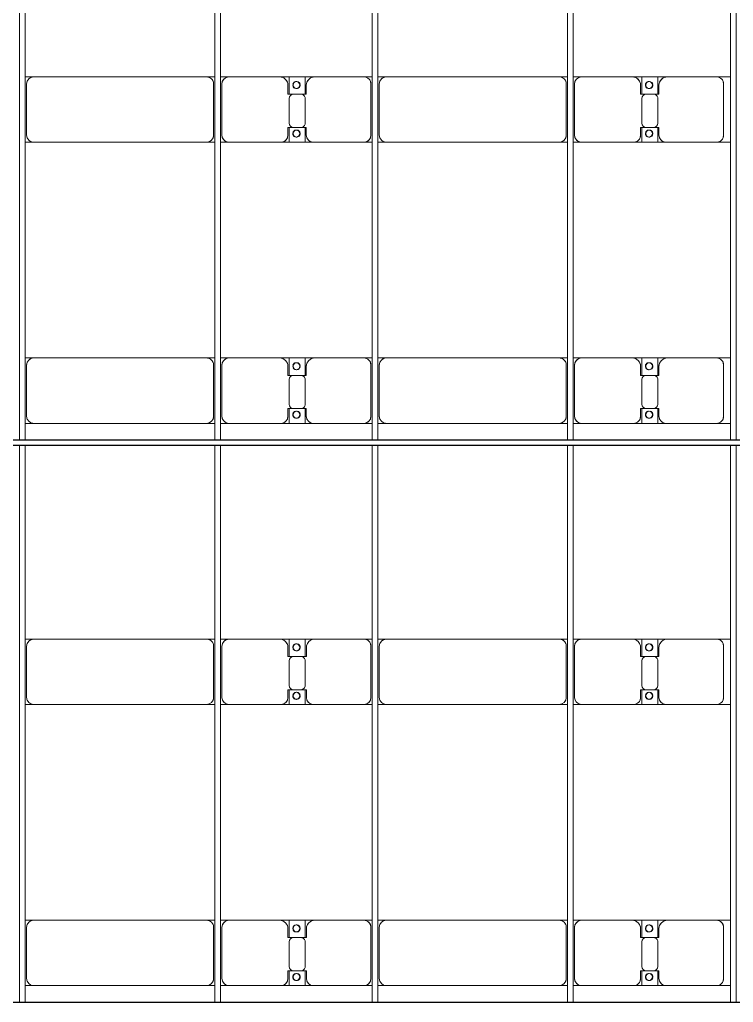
# Model space of a CAD drawing. Header units: millimetres. Extents: x -248177 to 167033, y 156986 to 268923.
# Drawn here: x -158822 to -153742, y 170400 to 177391 of the extents above; entities that cross this region are included whole.
import ezdxf

# ---------------------------------------------------------------- set-up
doc = ezdxf.new("R2010")
doc.units = ezdxf.units.MM
for name, color, linetype, lineweight in [('A-DETL-MBND', 5, 'Continuous', 9), ('A-GENM', 13, 'Continuous', 9), ('S-BEAM', 12, 'Continuous', 9)]:
    doc.layers.add(name, color=color, linetype=linetype, lineweight=lineweight)

# ---------------------------------------------------------------- blocks, each defined once
blk = doc.blocks.new('Dầm C52 - Dầm C52-24593-BỐ TRÍ KHUNG KẾT CẤU BÈ PIN 02')
at = {"layer": 'S-BEAM', "color": 1}
for p, q in [((-42198.2, 20), (-38238.2, 20)), ((-38198.2, 20), (-32238.2, 20)), ((-38238.2, -20), (-42198.2, -20)), ((-32238.2, -20), (-38198.2, -20))]:
    blk.add_line(p, q, dxfattribs=at)
blk = doc.blocks.new('Dai phao do pin - DẢI PHAO ĐỠ PIN-V139-BỐ TRÍ KHUNG KẾT CẤU BÈ PIN 02')
at = {"layer": 'A-DETL-MBND', "color": 8}
for p, q in [((6849.7, 241.6), (6909.7, 241.6)), ((6849.7, 241.6), (6909.7, 241.6)), ((8140.3, 241.6), (6909.7, 241.6)), ((8140.3, 241.6), (8199.7, 241.6)), ((8140.3, 241.6), (8199.7, 241.6)), ((8239.7, 241.6), (8299.7, 241.6)), ((8239.7, 241.6), (8299.7, 241.6)), ((8659.7, 241.6), (8299.7, 241.6)), ((8659.7, 241.6), (8842.2, 241.6)), ((8842.2, 241.6), (8659.7, 241.6)), ((8727.8, 241.6), (8910.3, 241.6)), ((8727.8, 116.2), (8727.8, 241.6)), ((8910.3, 241.6), (8727.8, 241.6)), ((8842.2, 241.6), (8842.2, 116.2)), ((9260.3, 241.6), (8910.3, 241.6)), ((9260.3, 241.6), (9319.7, 241.6)), ((9260.3, 241.6), (9319.7, 241.6)), ((9359.7, 241.6), (9419.7, 241.6)), ((9359.7, 241.6), (9419.7, 241.6)), ((10650.3, 241.6), (9419.7, 241.6)), ((10650.3, 241.6), (10709.7, 241.6)), ((10650.3, 241.6), (10709.7, 241.6)), ((10749.7, 241.6), (10809.7, 241.6)), ((10749.7, 241.6), (10809.7, 241.6)), ((11169.7, 241.6), (10809.7, 241.6)), ((11169.7, 241.6), (11352.2, 241.6)), ((11352.2, 241.6), (11169.7, 241.6)), ((11237.8, 241.6), (11420.3, 241.6)), ((11237.8, 116.2), (11237.8, 241.6)), ((11420.3, 241.6), (11237.8, 241.6)), ((11352.2, 241.6), (11352.2, 116.2)), ((11770.3, 241.6), (11420.3, 241.6)), ((11770.3, 241.6), (11869.7, 241.6)), ((11770.3, 241.6), (11869.7, 241.6)), ((6859.7, 191.6), (6859.7, -173.4)), ((8190.3, -173.4), (8190.3, 191.6)), ((8249.7, 191.6), (8249.7, -173.4)), ((8719.7, 118.2), (8719.7, 181.6)), ((8850.3, 181.6), (8850.3, 118.2)), ((9310.3, -173.4), (9310.3, 191.6)), ((9369.7, 191.6), (9369.7, -173.4)), ((10700.3, -173.4), (10700.3, 191.6)), ((10759.7, 191.6), (10759.7, -173.4)), ((11229.7, 118.2), (11229.7, 181.6)), ((11360.3, 181.6), (11360.3, 118.2)), ((11820.3, -173.4), (11820.3, 191.6)), ((8812.2, 118.2), (8719.7, 118.2)), ((8727.8, 88.2), (8727.8, -88.2)), ((8850.3, 118.2), (8757.8, 118.2)), ((8842.2, -88.2), (8842.2, 88.2)), ((11322.2, 118.2), (11229.7, 118.2)), ((11237.8, 88.2), (11237.8, -88.2)), ((11360.3, 118.2), (11267.8, 118.2)), ((11352.2, -88.2), (11352.2, 88.2)), ((8719.7, -173.4), (8719.7, -118.2)), ((8719.7, -118.2), (8812.2, -118.2)), ((8727.8, -223.4), (8727.8, -116.2)), ((8757.8, -118.2), (8850.3, -118.2)), ((8842.2, -116.2), (8842.2, -223.4)), ((8850.3, -118.2), (8850.3, -173.4)), ((11229.7, -173.4), (11229.7, -118.2)), ((11229.7, -118.2), (11322.2, -118.2)), ((11237.8, -223.4), (11237.8, -116.2)), ((11267.8, -118.2), (11360.3, -118.2)), ((11352.2, -116.2), (11352.2, -223.4)), ((11360.3, -118.2), (11360.3, -173.4)), ((6909.7, -223.4), (6849.7, -223.4)), ((6909.7, -223.4), (6849.7, -223.4)), ((6909.7, -223.4), (8140.3, -223.4)), ((8199.7, -223.4), (8140.3, -223.4)), ((8199.7, -223.4), (8140.3, -223.4)), ((8299.7, -223.4), (8239.7, -223.4)), ((8299.7, -223.4), (8239.7, -223.4)), ((8299.7, -223.4), (8669.7, -223.4)), ((8842.2, -223.4), (8669.7, -223.4)), ((8669.7, -223.4), (8842.2, -223.4)), ((8900.3, -223.4), (8727.8, -223.4)), ((8727.8, -223.4), (8900.3, -223.4)), ((8900.3, -223.4), (9260.3, -223.4)), ((9319.7, -223.4), (9260.3, -223.4)), ((9319.7, -223.4), (9260.3, -223.4)), ((9419.7, -223.4), (9359.7, -223.4)), ((9419.7, -223.4), (9359.7, -223.4)), ((9419.7, -223.4), (10650.3, -223.4)), ((10709.7, -223.4), (10650.3, -223.4)), ((10709.7, -223.4), (10650.3, -223.4)), ((10809.7, -223.4), (10749.7, -223.4)), ((10809.7, -223.4), (10749.7, -223.4)), ((10809.7, -223.4), (11179.7, -223.4)), ((11352.2, -223.4), (11179.7, -223.4)), ((11179.7, -223.4), (11352.2, -223.4)), ((11410.3, -223.4), (11237.8, -223.4)), ((11237.8, -223.4), (11410.3, -223.4)), ((11410.3, -223.4), (11770.3, -223.4)), ((11869.7, -223.4), (11770.3, -223.4)), ((11869.7, -223.4), (11770.3, -223.4))]:
    blk.add_line(p, q, dxfattribs=at)
for centre, radius, start, end in [((6909.7, 191.6), 50, 90, 180), ((6909.7, 191.6), 50, 150, 180), ((6909.7, 191.6), 50, 105, 135), ((8140.3, 191.6), 50, 360, 90), ((8140.3, 191.6), 50, 60, 90), ((8140.3, 191.6), 50, 15, 30), ((8299.7, 191.6), 50, 90, 180), ((8299.7, 191.6), 50, 105, 180), ((8659.7, 181.6), 60, 0, 90), ((8659.7, 181.6), 60, 0, 60), ((8910.3, 181.6), 60, 90, 180), ((8910.3, 181.6), 60, 120, 180), ((9260.3, 191.6), 50, 0, 90), ((9260.3, 191.6), 50, 0, 75), ((9419.7, 191.6), 50, 90, 180), ((9419.7, 191.6), 50, 150, 180), ((9419.7, 191.6), 50, 105, 135), ((10650.3, 191.6), 50, 360, 90), ((10650.3, 191.6), 50, 60, 90), ((10650.3, 191.6), 50, 15, 30), ((10809.7, 191.6), 50, 90, 180), ((10809.7, 191.6), 50, 105, 180), ((11169.7, 181.6), 60, 360, 90), ((11169.7, 181.6), 60, 360, 60), ((11420.3, 181.6), 60, 90, 180), ((11420.3, 181.6), 60, 120, 180), ((11770.3, 191.6), 50, 360, 90), ((11770.3, 191.6), 50, 360, 75), ((8778.6, 183.2), 25, 360, 180), ((8778.6, 183.2), 25, 180, 360), ((8778.6, 183.2), 25, 360, 165), ((8781.4, 183.2), 25, 0, 180), ((8781.4, 183.2), 25, 90, 180), ((8781.4, 183.2), 25, 180, 360), ((8781.4, 183.2), 25, 180, 300), ((8778.6, 183.2), 25, 210, 360), ((8781.4, 183.2), 25, 15, 75), ((8781.4, 183.2), 25, 330, 345), ((11288.6, 183.2), 25, 0, 180), ((11288.6, 183.2), 25, 180, 0), ((11288.6, 183.2), 25, 0, 165), ((11291.4, 183.2), 25, 360, 180), ((11291.4, 183.2), 25, 90, 180), ((11291.4, 183.2), 25, 180, 0), ((11291.4, 183.2), 25, 180, 300), ((11288.6, 183.2), 25, 210, 0), ((11291.4, 183.2), 25, 15, 75), ((11291.4, 183.2), 25, 330, 345), ((8757.8, 88.2), 30, 90, 180), ((8812.2, 88.2), 30, 360, 90), ((11267.8, 88.2), 30, 90, 180), ((11322.2, 88.2), 30, 0, 90), ((8757.8, -88.2), 30, 180, 270), ((8778.6, -161.8), 25, 0, 180), ((8778.6, -161.8), 25, 105, 165), ((8781.4, -161.8), 25, 0, 180), ((8781.4, -161.8), 25, 105, 180), ((8778.6, -161.8), 25, 0, 75), ((8781.4, -161.8), 25, 15, 75), ((8812.2, -88.2), 30, 270, 0), ((11267.8, -88.2), 30, 180, 270), ((11288.6, -161.8), 25, 0, 180), ((11288.6, -161.8), 25, 105, 165), ((11291.4, -161.8), 25, 360, 180), ((11291.4, -161.8), 25, 105, 180), ((11288.6, -161.8), 25, 360, 75), ((11291.4, -161.8), 25, 15, 75), ((11322.2, -88.2), 30, 270, 360), ((6909.7, -173.4), 50, 180, 270), ((6909.7, -173.4), 50, 180, 210), ((8140.3, -173.4), 50, 270, 360), ((8140.3, -173.4), 50, 330, 360), ((8299.7, -173.4), 50, 180, 270), ((8299.7, -173.4), 50, 180, 255), ((8669.7, -173.4), 50, 270, 360), ((8669.7, -173.4), 50, 285, 360), ((8778.6, -161.8), 25, 180, 0), ((8778.6, -161.8), 25, 195, 0), ((8781.4, -161.8), 25, 180, 0), ((8781.4, -161.8), 25, 180, 270), ((8781.4, -161.8), 25, 285, 345), ((8900.3, -173.4), 50, 180, 270), ((8900.3, -173.4), 50, 180, 255), ((9260.3, -173.4), 50, 270, 360), ((9260.3, -173.4), 50, 285, 360), ((9419.7, -173.4), 50, 180, 270), ((9419.7, -173.4), 50, 180, 210), ((10650.3, -173.4), 50, 270, 360), ((10650.3, -173.4), 50, 330, 360), ((10809.7, -173.4), 50, 180, 270), ((10809.7, -173.4), 50, 180, 255), ((11179.7, -173.4), 50, 270, 0), ((11179.7, -173.4), 50, 285, 0), ((11288.6, -161.8), 25, 180, 0), ((11288.6, -161.8), 25, 195, 360), ((11291.4, -161.8), 25, 180, 360), ((11291.4, -161.8), 25, 180, 270), ((11291.4, -161.8), 25, 285, 345), ((11410.3, -173.4), 50, 180, 270), ((11410.3, -173.4), 50, 180, 255), ((11770.3, -173.4), 50, 270, 0), ((11770.3, -173.4), 50, 285, 360), ((6909.7, -173.4), 50, 240, 270), ((8140.3, -173.4), 50, 285, 300), ((9419.7, -173.4), 50, 240, 270), ((10650.3, -173.4), 50, 285, 300)]:
    blk.add_arc(centre, radius, start, end, dxfattribs=at)
blk = doc.blocks.new('Dai phao do pin - DẢI PHAO ĐỠ PIN-V140-BỐ TRÍ KHUNG KẾT CẤU BÈ PIN 02')
at = {"layer": 'A-DETL-MBND', "color": 8}
for p, q in [((6849.7, 241.6), (6909.7, 241.6)), ((6849.7, 241.6), (6909.7, 241.6)), ((8140.3, 241.6), (6909.7, 241.6)), ((8140.3, 241.6), (8199.7, 241.6)), ((8140.3, 241.6), (8199.7, 241.6)), ((8239.7, 241.6), (8299.7, 241.6)), ((8239.7, 241.6), (8299.7, 241.6)), ((8659.7, 241.6), (8299.7, 241.6)), ((8659.7, 241.6), (8842.2, 241.6)), ((8842.2, 241.6), (8659.7, 241.6)), ((8727.8, 241.6), (8910.3, 241.6)), ((8727.8, 116.2), (8727.8, 241.6)), ((8910.3, 241.6), (8727.8, 241.6)), ((8842.2, 241.6), (8842.2, 116.2)), ((9260.3, 241.6), (8910.3, 241.6)), ((9260.3, 241.6), (9319.7, 241.6)), ((9260.3, 241.6), (9319.7, 241.6)), ((9359.7, 241.6), (9419.7, 241.6)), ((9359.7, 241.6), (9419.7, 241.6)), ((10650.3, 241.6), (9419.7, 241.6)), ((10650.3, 241.6), (10709.7, 241.6)), ((10650.3, 241.6), (10709.7, 241.6)), ((10749.7, 241.6), (10809.7, 241.6)), ((10749.7, 241.6), (10809.7, 241.6)), ((11169.7, 241.6), (10809.7, 241.6)), ((11169.7, 241.6), (11352.2, 241.6)), ((11352.2, 241.6), (11169.7, 241.6)), ((11237.8, 241.6), (11420.3, 241.6)), ((11237.8, 116.2), (11237.8, 241.6)), ((11420.3, 241.6), (11237.8, 241.6)), ((11352.2, 241.6), (11352.2, 116.2)), ((11770.3, 241.6), (11420.3, 241.6)), ((11770.3, 241.6), (11869.7, 241.6)), ((11770.3, 241.6), (11869.7, 241.6)), ((6859.7, 191.6), (6859.7, -173.4)), ((8190.3, -173.4), (8190.3, 191.6)), ((8249.7, 191.6), (8249.7, -173.4)), ((8719.7, 118.2), (8719.7, 181.6)), ((8850.3, 181.6), (8850.3, 118.2)), ((9310.3, -173.4), (9310.3, 191.6)), ((9369.7, 191.6), (9369.7, -173.4)), ((10700.3, -173.4), (10700.3, 191.6)), ((10759.7, 191.6), (10759.7, -173.4)), ((11229.7, 118.2), (11229.7, 181.6)), ((11360.3, 181.6), (11360.3, 118.2)), ((11820.3, -173.4), (11820.3, 191.6)), ((8812.2, 118.2), (8719.7, 118.2)), ((8727.8, 88.2), (8727.8, -88.2)), ((8850.3, 118.2), (8757.8, 118.2)), ((8842.2, -88.2), (8842.2, 88.2)), ((11322.2, 118.2), (11229.7, 118.2)), ((11237.8, 88.2), (11237.8, -88.2)), ((11360.3, 118.2), (11267.8, 118.2)), ((11352.2, -88.2), (11352.2, 88.2)), ((8719.7, -173.4), (8719.7, -118.2)), ((8719.7, -118.2), (8812.2, -118.2)), ((8727.8, -223.4), (8727.8, -116.2)), ((8757.8, -118.2), (8850.3, -118.2)), ((8842.2, -116.2), (8842.2, -223.4)), ((8850.3, -118.2), (8850.3, -173.4)), ((11229.7, -173.4), (11229.7, -118.2)), ((11229.7, -118.2), (11322.2, -118.2)), ((11237.8, -223.4), (11237.8, -116.2)), ((11267.8, -118.2), (11360.3, -118.2)), ((11352.2, -116.2), (11352.2, -223.4)), ((11360.3, -118.2), (11360.3, -173.4)), ((6909.7, -223.4), (6849.7, -223.4)), ((6909.7, -223.4), (6849.7, -223.4)), ((6909.7, -223.4), (8140.3, -223.4)), ((8199.7, -223.4), (8140.3, -223.4)), ((8199.7, -223.4), (8140.3, -223.4)), ((8299.7, -223.4), (8239.7, -223.4)), ((8299.7, -223.4), (8239.7, -223.4)), ((8299.7, -223.4), (8669.7, -223.4)), ((8842.2, -223.4), (8669.7, -223.4)), ((8669.7, -223.4), (8842.2, -223.4)), ((8900.3, -223.4), (8727.8, -223.4)), ((8727.8, -223.4), (8900.3, -223.4)), ((8900.3, -223.4), (9260.3, -223.4)), ((9319.7, -223.4), (9260.3, -223.4)), ((9319.7, -223.4), (9260.3, -223.4)), ((9419.7, -223.4), (9359.7, -223.4)), ((9419.7, -223.4), (9359.7, -223.4)), ((9419.7, -223.4), (10650.3, -223.4)), ((10709.7, -223.4), (10650.3, -223.4)), ((10709.7, -223.4), (10650.3, -223.4)), ((10809.7, -223.4), (10749.7, -223.4)), ((10809.7, -223.4), (10749.7, -223.4)), ((10809.7, -223.4), (11179.7, -223.4)), ((11352.2, -223.4), (11179.7, -223.4)), ((11179.7, -223.4), (11352.2, -223.4)), ((11410.3, -223.4), (11237.8, -223.4)), ((11237.8, -223.4), (11410.3, -223.4)), ((11410.3, -223.4), (11770.3, -223.4)), ((11869.7, -223.4), (11770.3, -223.4)), ((11869.7, -223.4), (11770.3, -223.4))]:
    blk.add_line(p, q, dxfattribs=at)
for centre, radius, start, end in [((6909.7, 191.6), 50, 90, 180), ((6909.7, 191.6), 50, 150, 180), ((6909.7, 191.6), 50, 105, 135), ((8140.3, 191.6), 50, 360, 90), ((8140.3, 191.6), 50, 60, 90), ((8140.3, 191.6), 50, 15, 30), ((8299.7, 191.6), 50, 90, 180), ((8299.7, 191.6), 50, 105, 180), ((8659.7, 181.6), 60, 0, 90), ((8659.7, 181.6), 60, 0, 60), ((8910.3, 181.6), 60, 90, 180), ((8910.3, 181.6), 60, 120, 180), ((9260.3, 191.6), 50, 0, 90), ((9260.3, 191.6), 50, 0, 75), ((9419.7, 191.6), 50, 90, 180), ((9419.7, 191.6), 50, 150, 180), ((9419.7, 191.6), 50, 105, 135), ((10650.3, 191.6), 50, 360, 90), ((10650.3, 191.6), 50, 60, 90), ((10650.3, 191.6), 50, 15, 30), ((10809.7, 191.6), 50, 90, 180), ((10809.7, 191.6), 50, 105, 180), ((11169.7, 181.6), 60, 360, 90), ((11169.7, 181.6), 60, 360, 60), ((11420.3, 181.6), 60, 90, 180), ((11420.3, 181.6), 60, 120, 180), ((11770.3, 191.6), 50, 360, 90), ((11770.3, 191.6), 50, 360, 75), ((8778.6, 183.2), 25, 360, 180), ((8778.6, 183.2), 25, 180, 360), ((8778.6, 183.2), 25, 360, 165), ((8781.4, 183.2), 25, 0, 180), ((8781.4, 183.2), 25, 90, 180), ((8781.4, 183.2), 25, 180, 360), ((8781.4, 183.2), 25, 180, 300), ((8778.6, 183.2), 25, 210, 360), ((8781.4, 183.2), 25, 15, 75), ((8781.4, 183.2), 25, 330, 345), ((11288.6, 183.2), 25, 0, 180), ((11288.6, 183.2), 25, 180, 0), ((11288.6, 183.2), 25, 0, 165), ((11291.4, 183.2), 25, 360, 180), ((11291.4, 183.2), 25, 90, 180), ((11291.4, 183.2), 25, 180, 0), ((11291.4, 183.2), 25, 180, 300), ((11288.6, 183.2), 25, 210, 0), ((11291.4, 183.2), 25, 15, 75), ((11291.4, 183.2), 25, 330, 345), ((8757.8, 88.2), 30, 90, 180), ((8812.2, 88.2), 30, 360, 90), ((11267.8, 88.2), 30, 90, 180), ((11322.2, 88.2), 30, 0, 90), ((8757.8, -88.2), 30, 180, 270), ((8778.6, -161.8), 25, 0, 180), ((8778.6, -161.8), 25, 105, 165), ((8781.4, -161.8), 25, 0, 180), ((8781.4, -161.8), 25, 105, 180), ((8778.6, -161.8), 25, 0, 75), ((8781.4, -161.8), 25, 15, 75), ((8812.2, -88.2), 30, 270, 0), ((11267.8, -88.2), 30, 180, 270), ((11288.6, -161.8), 25, 0, 180), ((11288.6, -161.8), 25, 105, 165), ((11291.4, -161.8), 25, 360, 180), ((11291.4, -161.8), 25, 105, 180), ((11288.6, -161.8), 25, 360, 75), ((11291.4, -161.8), 25, 15, 75), ((11322.2, -88.2), 30, 270, 360), ((6909.7, -173.4), 50, 180, 270), ((6909.7, -173.4), 50, 180, 210), ((8140.3, -173.4), 50, 270, 360), ((8140.3, -173.4), 50, 330, 360), ((8299.7, -173.4), 50, 180, 270), ((8299.7, -173.4), 50, 180, 255), ((8669.7, -173.4), 50, 270, 360), ((8669.7, -173.4), 50, 285, 360), ((8778.6, -161.8), 25, 180, 0), ((8778.6, -161.8), 25, 195, 0), ((8781.4, -161.8), 25, 180, 0), ((8781.4, -161.8), 25, 180, 270), ((8781.4, -161.8), 25, 285, 345), ((8900.3, -173.4), 50, 180, 270), ((8900.3, -173.4), 50, 180, 255), ((9260.3, -173.4), 50, 270, 360), ((9260.3, -173.4), 50, 285, 360), ((9419.7, -173.4), 50, 180, 270), ((9419.7, -173.4), 50, 180, 210), ((10650.3, -173.4), 50, 270, 360), ((10650.3, -173.4), 50, 330, 360), ((10809.7, -173.4), 50, 180, 270), ((10809.7, -173.4), 50, 180, 255), ((11179.7, -173.4), 50, 270, 0), ((11179.7, -173.4), 50, 285, 0), ((11288.6, -161.8), 25, 180, 0), ((11288.6, -161.8), 25, 195, 360), ((11291.4, -161.8), 25, 180, 360), ((11291.4, -161.8), 25, 180, 270), ((11291.4, -161.8), 25, 285, 345), ((11410.3, -173.4), 50, 180, 270), ((11410.3, -173.4), 50, 180, 255), ((11770.3, -173.4), 50, 270, 0), ((11770.3, -173.4), 50, 285, 360), ((6909.7, -173.4), 50, 240, 270), ((8140.3, -173.4), 50, 285, 300), ((9419.7, -173.4), 50, 240, 270), ((10650.3, -173.4), 50, 285, 300)]:
    blk.add_arc(centre, radius, start, end, dxfattribs=at)
blk = doc.blocks.new('Dai phao do pin - DẢI PHAO ĐỠ PIN-V141-BỐ TRÍ KHUNG KẾT CẤU BÈ PIN 02')
at = {"layer": 'A-DETL-MBND', "color": 8}
for p, q in [((6849.7, 241.6), (6909.7, 241.6)), ((6849.7, 241.6), (6909.7, 241.6)), ((8140.3, 241.6), (6909.7, 241.6)), ((8140.3, 241.6), (8199.7, 241.6)), ((8140.3, 241.6), (8199.7, 241.6)), ((8239.7, 241.6), (8299.7, 241.6)), ((8239.7, 241.6), (8299.7, 241.6)), ((8659.7, 241.6), (8299.7, 241.6)), ((8659.7, 241.6), (8842.2, 241.6)), ((8842.2, 241.6), (8659.7, 241.6)), ((8727.8, 241.6), (8910.3, 241.6)), ((8727.8, 116.2), (8727.8, 241.6)), ((8910.3, 241.6), (8727.8, 241.6)), ((8842.2, 241.6), (8842.2, 116.2)), ((9260.3, 241.6), (8910.3, 241.6)), ((9260.3, 241.6), (9319.7, 241.6)), ((9260.3, 241.6), (9319.7, 241.6)), ((9359.7, 241.6), (9419.7, 241.6)), ((9359.7, 241.6), (9419.7, 241.6)), ((10650.3, 241.6), (9419.7, 241.6)), ((10650.3, 241.6), (10709.7, 241.6)), ((10650.3, 241.6), (10709.7, 241.6)), ((10749.7, 241.6), (10809.7, 241.6)), ((10749.7, 241.6), (10809.7, 241.6)), ((11169.7, 241.6), (10809.7, 241.6)), ((11169.7, 241.6), (11352.2, 241.6)), ((11352.2, 241.6), (11169.7, 241.6)), ((11237.8, 241.6), (11420.3, 241.6)), ((11237.8, 116.2), (11237.8, 241.6)), ((11420.3, 241.6), (11237.8, 241.6)), ((11352.2, 241.6), (11352.2, 116.2)), ((11770.3, 241.6), (11420.3, 241.6)), ((11770.3, 241.6), (11869.7, 241.6)), ((11770.3, 241.6), (11869.7, 241.6)), ((6859.7, 191.6), (6859.7, -173.4)), ((8190.3, -173.4), (8190.3, 191.6)), ((8249.7, 191.6), (8249.7, -173.4)), ((8719.7, 118.2), (8719.7, 181.6)), ((8850.3, 181.6), (8850.3, 118.2)), ((9310.3, -173.4), (9310.3, 191.6)), ((9369.7, 191.6), (9369.7, -173.4)), ((10700.3, -173.4), (10700.3, 191.6)), ((10759.7, 191.6), (10759.7, -173.4)), ((11229.7, 118.2), (11229.7, 181.6)), ((11360.3, 181.6), (11360.3, 118.2)), ((11820.3, -173.4), (11820.3, 191.6)), ((8812.2, 118.2), (8719.7, 118.2)), ((8727.8, 88.2), (8727.8, -88.2)), ((8850.3, 118.2), (8757.8, 118.2)), ((8842.2, -88.2), (8842.2, 88.2)), ((11322.2, 118.2), (11229.7, 118.2)), ((11237.8, 88.2), (11237.8, -88.2)), ((11360.3, 118.2), (11267.8, 118.2)), ((11352.2, -88.2), (11352.2, 88.2)), ((8719.7, -173.4), (8719.7, -118.2)), ((8719.7, -118.2), (8812.2, -118.2)), ((8727.8, -223.4), (8727.8, -116.2)), ((8757.8, -118.2), (8850.3, -118.2)), ((8842.2, -116.2), (8842.2, -223.4)), ((8850.3, -118.2), (8850.3, -173.4)), ((11229.7, -173.4), (11229.7, -118.2)), ((11229.7, -118.2), (11322.2, -118.2)), ((11237.8, -223.4), (11237.8, -116.2)), ((11267.8, -118.2), (11360.3, -118.2)), ((11352.2, -116.2), (11352.2, -223.4)), ((11360.3, -118.2), (11360.3, -173.4)), ((6909.7, -223.4), (6849.7, -223.4)), ((6909.7, -223.4), (6849.7, -223.4)), ((6909.7, -223.4), (8140.3, -223.4)), ((8199.7, -223.4), (8140.3, -223.4)), ((8199.7, -223.4), (8140.3, -223.4)), ((8299.7, -223.4), (8239.7, -223.4)), ((8299.7, -223.4), (8239.7, -223.4)), ((8299.7, -223.4), (8669.7, -223.4)), ((8842.2, -223.4), (8669.7, -223.4)), ((8669.7, -223.4), (8842.2, -223.4)), ((8900.3, -223.4), (8727.8, -223.4)), ((8727.8, -223.4), (8900.3, -223.4)), ((8900.3, -223.4), (9260.3, -223.4)), ((9319.7, -223.4), (9260.3, -223.4)), ((9319.7, -223.4), (9260.3, -223.4)), ((9419.7, -223.4), (9359.7, -223.4)), ((9419.7, -223.4), (9359.7, -223.4)), ((9419.7, -223.4), (10650.3, -223.4)), ((10709.7, -223.4), (10650.3, -223.4)), ((10709.7, -223.4), (10650.3, -223.4)), ((10809.7, -223.4), (10749.7, -223.4)), ((10809.7, -223.4), (10749.7, -223.4)), ((10809.7, -223.4), (11179.7, -223.4)), ((11352.2, -223.4), (11179.7, -223.4)), ((11179.7, -223.4), (11352.2, -223.4)), ((11410.3, -223.4), (11237.8, -223.4)), ((11237.8, -223.4), (11410.3, -223.4)), ((11410.3, -223.4), (11770.3, -223.4)), ((11869.7, -223.4), (11770.3, -223.4)), ((11869.7, -223.4), (11770.3, -223.4))]:
    blk.add_line(p, q, dxfattribs=at)
for centre, radius, start, end in [((6909.7, 191.6), 50, 90, 180), ((6909.7, 191.6), 50, 150, 180), ((6909.7, 191.6), 50, 105, 135), ((8140.3, 191.6), 50, 360, 90), ((8140.3, 191.6), 50, 60, 90), ((8140.3, 191.6), 50, 15, 30), ((8299.7, 191.6), 50, 90, 180), ((8299.7, 191.6), 50, 105, 180), ((8659.7, 181.6), 60, 0, 90), ((8659.7, 181.6), 60, 0, 60), ((8910.3, 181.6), 60, 90, 180), ((8910.3, 181.6), 60, 120, 180), ((9260.3, 191.6), 50, 0, 90), ((9260.3, 191.6), 50, 0, 75), ((9419.7, 191.6), 50, 90, 180), ((9419.7, 191.6), 50, 150, 180), ((9419.7, 191.6), 50, 105, 135), ((10650.3, 191.6), 50, 360, 90), ((10650.3, 191.6), 50, 60, 90), ((10650.3, 191.6), 50, 15, 30), ((10809.7, 191.6), 50, 90, 180), ((10809.7, 191.6), 50, 105, 180), ((11169.7, 181.6), 60, 360, 90), ((11169.7, 181.6), 60, 360, 60), ((11420.3, 181.6), 60, 90, 180), ((11420.3, 181.6), 60, 120, 180), ((11770.3, 191.6), 50, 360, 90), ((11770.3, 191.6), 50, 360, 75), ((8778.6, 183.2), 25, 360, 180), ((8778.6, 183.2), 25, 180, 360), ((8778.6, 183.2), 25, 360, 165), ((8781.4, 183.2), 25, 0, 180), ((8781.4, 183.2), 25, 90, 180), ((8781.4, 183.2), 25, 180, 360), ((8781.4, 183.2), 25, 180, 300), ((8778.6, 183.2), 25, 210, 360), ((8781.4, 183.2), 25, 15, 75), ((8781.4, 183.2), 25, 330, 345), ((11288.6, 183.2), 25, 0, 180), ((11288.6, 183.2), 25, 180, 0), ((11288.6, 183.2), 25, 0, 165), ((11291.4, 183.2), 25, 360, 180), ((11291.4, 183.2), 25, 90, 180), ((11291.4, 183.2), 25, 180, 0), ((11291.4, 183.2), 25, 180, 300), ((11288.6, 183.2), 25, 210, 0), ((11291.4, 183.2), 25, 15, 75), ((11291.4, 183.2), 25, 330, 345), ((8757.8, 88.2), 30, 90, 180), ((8812.2, 88.2), 30, 360, 90), ((11267.8, 88.2), 30, 90, 180), ((11322.2, 88.2), 30, 0, 90), ((8757.8, -88.2), 30, 180, 270), ((8778.6, -161.8), 25, 0, 180), ((8778.6, -161.8), 25, 105, 165), ((8781.4, -161.8), 25, 0, 180), ((8781.4, -161.8), 25, 105, 180), ((8778.6, -161.8), 25, 0, 75), ((8781.4, -161.8), 25, 15, 75), ((8812.2, -88.2), 30, 270, 0), ((11267.8, -88.2), 30, 180, 270), ((11288.6, -161.8), 25, 0, 180), ((11288.6, -161.8), 25, 105, 165), ((11291.4, -161.8), 25, 360, 180), ((11291.4, -161.8), 25, 105, 180), ((11288.6, -161.8), 25, 360, 75), ((11291.4, -161.8), 25, 15, 75), ((11322.2, -88.2), 30, 270, 360), ((6909.7, -173.4), 50, 180, 270), ((6909.7, -173.4), 50, 180, 210), ((8140.3, -173.4), 50, 270, 360), ((8140.3, -173.4), 50, 330, 357.78412), ((8299.7, -173.4), 50, 180, 270), ((8299.7, -173.4), 50, 182.2168, 255), ((8669.7, -173.4), 50, 270, 360), ((8669.7, -173.4), 50, 285, 357.77599), ((8778.6, -161.8), 25, 180, 0), ((8778.6, -161.8), 25, 195, 0), ((8781.4, -161.8), 25, 180, 0), ((8781.4, -161.8), 25, 180, 270), ((8781.4, -161.8), 25, 285, 345), ((8900.3, -173.4), 50, 180, 270), ((8900.3, -173.4), 50, 182.22602, 255), ((9260.3, -173.4), 50, 270, 360), ((9260.3, -173.4), 50, 285, 360), ((9419.7, -173.4), 50, 180, 270), ((9419.7, -173.4), 50, 180, 210), ((10650.3, -173.4), 50, 270, 360), ((10650.3, -173.4), 50, 330, 357.7456), ((10809.7, -173.4), 50, 180, 270), ((10809.7, -173.4), 50, 182.25532, 255), ((11179.7, -173.4), 50, 270, 0), ((11179.7, -173.4), 50, 285, 357.73747), ((11288.6, -161.8), 25, 180, 0), ((11288.6, -161.8), 25, 195, 360), ((11291.4, -161.8), 25, 180, 360), ((11291.4, -161.8), 25, 180, 270), ((11291.4, -161.8), 25, 285, 345), ((11410.3, -173.4), 50, 180, 270), ((11410.3, -173.4), 50, 182.26454, 255), ((11770.3, -173.4), 50, 270, 0), ((11770.3, -173.4), 50, 285, 360), ((6909.7, -173.4), 50, 240, 270), ((8140.3, -173.4), 50, 285, 300), ((9419.7, -173.4), 50, 240, 270), ((10650.3, -173.4), 50, 285, 300)]:
    blk.add_arc(centre, radius, start, end, dxfattribs=at)
blk = doc.blocks.new('Dai phao do pin - DẢI PHAO ĐỠ PIN-V142-BỐ TRÍ KHUNG KẾT CẤU BÈ PIN 02')
at = {"layer": 'A-DETL-MBND', "color": 8}
for p, q in [((6849.7, 241.6), (6909.7, 241.6)), ((6849.7, 241.6), (6909.7, 241.6)), ((8140.3, 241.6), (6909.7, 241.6)), ((8140.3, 241.6), (8199.7, 241.6)), ((8140.3, 241.6), (8199.7, 241.6)), ((8239.7, 241.6), (8299.7, 241.6)), ((8239.7, 241.6), (8299.7, 241.6)), ((8659.7, 241.6), (8299.7, 241.6)), ((8659.7, 241.6), (8842.2, 241.6)), ((8842.2, 241.6), (8659.7, 241.6)), ((8727.8, 241.6), (8910.3, 241.6)), ((8727.8, 116.2), (8727.8, 241.6)), ((8910.3, 241.6), (8727.8, 241.6)), ((8842.2, 241.6), (8842.2, 116.2)), ((9260.3, 241.6), (8910.3, 241.6)), ((9260.3, 241.6), (9319.7, 241.6)), ((9260.3, 241.6), (9319.7, 241.6)), ((9359.7, 241.6), (9419.7, 241.6)), ((9359.7, 241.6), (9419.7, 241.6)), ((10650.3, 241.6), (9419.7, 241.6)), ((10650.3, 241.6), (10709.7, 241.6)), ((10650.3, 241.6), (10709.7, 241.6)), ((10749.7, 241.6), (10809.7, 241.6)), ((10749.7, 241.6), (10809.7, 241.6)), ((11169.7, 241.6), (10809.7, 241.6)), ((11169.7, 241.6), (11352.2, 241.6)), ((11352.2, 241.6), (11169.7, 241.6)), ((11237.8, 241.6), (11420.3, 241.6)), ((11237.8, 116.2), (11237.8, 241.6)), ((11420.3, 241.6), (11237.8, 241.6)), ((11352.2, 241.6), (11352.2, 116.2)), ((11770.3, 241.6), (11420.3, 241.6)), ((11770.3, 241.6), (11869.7, 241.6)), ((11770.3, 241.6), (11869.7, 241.6)), ((6859.7, 191.6), (6859.7, -173.4)), ((8190.3, -173.4), (8190.3, 191.6)), ((8249.7, 191.6), (8249.7, -173.4)), ((8719.7, 118.2), (8719.7, 181.6)), ((8850.3, 181.6), (8850.3, 118.2)), ((9310.3, -173.4), (9310.3, 191.6)), ((9369.7, 191.6), (9369.7, -173.4)), ((10700.3, -173.4), (10700.3, 191.6)), ((10759.7, 191.6), (10759.7, -173.4)), ((11229.7, 118.2), (11229.7, 181.6)), ((11360.3, 181.6), (11360.3, 118.2)), ((11820.3, -173.4), (11820.3, 191.6)), ((8812.2, 118.2), (8719.7, 118.2)), ((8727.8, 88.2), (8727.8, -88.2)), ((8850.3, 118.2), (8757.8, 118.2)), ((8842.2, -88.2), (8842.2, 88.2)), ((11322.2, 118.2), (11229.7, 118.2)), ((11237.8, 88.2), (11237.8, -88.2)), ((11360.3, 118.2), (11267.8, 118.2)), ((11352.2, -88.2), (11352.2, 88.2)), ((8719.7, -173.4), (8719.7, -118.2)), ((8719.7, -118.2), (8812.2, -118.2)), ((8727.8, -223.4), (8727.8, -116.2)), ((8757.8, -118.2), (8850.3, -118.2)), ((8842.2, -116.2), (8842.2, -223.4)), ((8850.3, -118.2), (8850.3, -173.4)), ((11229.7, -173.4), (11229.7, -118.2)), ((11229.7, -118.2), (11322.2, -118.2)), ((11237.8, -223.4), (11237.8, -116.2)), ((11267.8, -118.2), (11360.3, -118.2)), ((11352.2, -116.2), (11352.2, -223.4)), ((11360.3, -118.2), (11360.3, -173.4)), ((6909.7, -223.4), (6849.7, -223.4)), ((6909.7, -223.4), (6849.7, -223.4)), ((6909.7, -223.4), (8140.3, -223.4)), ((8199.7, -223.4), (8140.3, -223.4)), ((8199.7, -223.4), (8140.3, -223.4)), ((8299.7, -223.4), (8239.7, -223.4)), ((8299.7, -223.4), (8239.7, -223.4)), ((8299.7, -223.4), (8669.7, -223.4)), ((8842.2, -223.4), (8669.7, -223.4)), ((8669.7, -223.4), (8842.2, -223.4)), ((8900.3, -223.4), (8727.8, -223.4)), ((8727.8, -223.4), (8900.3, -223.4)), ((8900.3, -223.4), (9260.3, -223.4)), ((9319.7, -223.4), (9260.3, -223.4)), ((9319.7, -223.4), (9260.3, -223.4)), ((9419.7, -223.4), (9359.7, -223.4)), ((9419.7, -223.4), (9359.7, -223.4)), ((9419.7, -223.4), (10650.3, -223.4)), ((10709.7, -223.4), (10650.3, -223.4)), ((10709.7, -223.4), (10650.3, -223.4)), ((10809.7, -223.4), (10749.7, -223.4)), ((10809.7, -223.4), (10749.7, -223.4)), ((10809.7, -223.4), (11179.7, -223.4)), ((11352.2, -223.4), (11179.7, -223.4)), ((11179.7, -223.4), (11352.2, -223.4)), ((11410.3, -223.4), (11237.8, -223.4)), ((11237.8, -223.4), (11410.3, -223.4)), ((11410.3, -223.4), (11770.3, -223.4)), ((11869.7, -223.4), (11770.3, -223.4)), ((11869.7, -223.4), (11770.3, -223.4))]:
    blk.add_line(p, q, dxfattribs=at)
for centre, radius, start, end in [((6909.7, 191.6), 50, 90, 180), ((6909.7, 191.6), 50, 150, 180), ((6909.7, 191.6), 50, 105, 135), ((8140.3, 191.6), 50, 360, 90), ((8140.3, 191.6), 50, 60, 90), ((8140.3, 191.6), 50, 15, 30), ((8299.7, 191.6), 50, 90, 180), ((8299.7, 191.6), 50, 105, 180), ((8659.7, 181.6), 60, 0, 90), ((8659.7, 181.6), 60, 0, 60), ((8910.3, 181.6), 60, 90, 180), ((8910.3, 181.6), 60, 120, 180), ((9260.3, 191.6), 50, 0, 90), ((9260.3, 191.6), 50, 0, 75), ((9419.7, 191.6), 50, 90, 180), ((9419.7, 191.6), 50, 150, 180), ((9419.7, 191.6), 50, 105, 135), ((10650.3, 191.6), 50, 360, 90), ((10650.3, 191.6), 50, 60, 90), ((10650.3, 191.6), 50, 15, 30), ((10809.7, 191.6), 50, 90, 180), ((10809.7, 191.6), 50, 105, 180), ((11169.7, 181.6), 60, 360, 90), ((11169.7, 181.6), 60, 360, 60), ((11420.3, 181.6), 60, 90, 180), ((11420.3, 181.6), 60, 120, 180), ((11770.3, 191.6), 50, 360, 90), ((11770.3, 191.6), 50, 360, 75), ((8778.6, 183.2), 25, 360, 180), ((8778.6, 183.2), 25, 180, 360), ((8778.6, 183.2), 25, 360, 165), ((8781.4, 183.2), 25, 0, 180), ((8781.4, 183.2), 25, 90, 180), ((8781.4, 183.2), 25, 180, 360), ((8781.4, 183.2), 25, 180, 300), ((8778.6, 183.2), 25, 210, 360), ((8781.4, 183.2), 25, 15, 75), ((8781.4, 183.2), 25, 330, 345), ((11288.6, 183.2), 25, 0, 180), ((11288.6, 183.2), 25, 180, 0), ((11288.6, 183.2), 25, 0, 165), ((11291.4, 183.2), 25, 360, 180), ((11291.4, 183.2), 25, 90, 180), ((11291.4, 183.2), 25, 180, 0), ((11291.4, 183.2), 25, 180, 300), ((11288.6, 183.2), 25, 210, 0), ((11291.4, 183.2), 25, 15, 75), ((11291.4, 183.2), 25, 330, 345), ((8757.8, 88.2), 30, 90, 180), ((8812.2, 88.2), 30, 360, 90), ((11267.8, 88.2), 30, 90, 180), ((11322.2, 88.2), 30, 0, 90), ((8757.8, -88.2), 30, 180, 270), ((8778.6, -161.8), 25, 0, 180), ((8778.6, -161.8), 25, 105, 165), ((8781.4, -161.8), 25, 0, 180), ((8781.4, -161.8), 25, 105, 180), ((8778.6, -161.8), 25, 0, 75), ((8781.4, -161.8), 25, 15, 75), ((8812.2, -88.2), 30, 270, 0), ((11267.8, -88.2), 30, 180, 270), ((11288.6, -161.8), 25, 0, 180), ((11288.6, -161.8), 25, 105, 165), ((11291.4, -161.8), 25, 360, 180), ((11291.4, -161.8), 25, 105, 180), ((11288.6, -161.8), 25, 360, 75), ((11291.4, -161.8), 25, 15, 75), ((11322.2, -88.2), 30, 270, 360), ((6909.7, -173.4), 50, 180, 270), ((6909.7, -173.4), 50, 180, 210), ((8140.3, -173.4), 50, 270, 360), ((8140.3, -173.4), 50, 330, 360), ((8299.7, -173.4), 50, 180, 270), ((8299.7, -173.4), 50, 180, 255), ((8669.7, -173.4), 50, 270, 360), ((8669.7, -173.4), 50, 285, 360), ((8778.6, -161.8), 25, 180, 0), ((8778.6, -161.8), 25, 195, 0), ((8781.4, -161.8), 25, 180, 0), ((8781.4, -161.8), 25, 180, 270), ((8781.4, -161.8), 25, 285, 345), ((8900.3, -173.4), 50, 180, 270), ((8900.3, -173.4), 50, 180, 255), ((9260.3, -173.4), 50, 270, 360), ((9260.3, -173.4), 50, 285, 360), ((9419.7, -173.4), 50, 180, 270), ((9419.7, -173.4), 50, 180, 210), ((10650.3, -173.4), 50, 270, 360), ((10650.3, -173.4), 50, 330, 360), ((10809.7, -173.4), 50, 180, 270), ((10809.7, -173.4), 50, 180, 255), ((11179.7, -173.4), 50, 270, 0), ((11179.7, -173.4), 50, 285, 0), ((11288.6, -161.8), 25, 180, 0), ((11288.6, -161.8), 25, 195, 360), ((11291.4, -161.8), 25, 180, 360), ((11291.4, -161.8), 25, 180, 270), ((11291.4, -161.8), 25, 285, 345), ((11410.3, -173.4), 50, 180, 270), ((11410.3, -173.4), 50, 180, 255), ((11770.3, -173.4), 50, 270, 0), ((11770.3, -173.4), 50, 285, 360), ((6909.7, -173.4), 50, 240, 270), ((8140.3, -173.4), 50, 285, 300), ((9419.7, -173.4), 50, 240, 270), ((10650.3, -173.4), 50, 285, 300)]:
    blk.add_arc(centre, radius, start, end, dxfattribs=at)
blk = doc.blocks.new('Dầm C52 - Hộp 40x60-25000-BỐ TRÍ KHUNG KẾT CẤU BÈ PIN 02')
at = {"layer": 'S-BEAM', "color": 3, "lineweight": 25}
blk.add_line((-56544.2, 20), (56544.2, 20), dxfattribs=at)
blk = doc.blocks.new('Dầm C52 - Hộp 40x60-25087-BỐ TRÍ KHUNG KẾT CẤU BÈ PIN 02')
at = {"layer": 'S-BEAM', "color": 3, "lineweight": 25}
for p, q in [((-75394.578163, 20), (75394.578163, 20)), ((75394.578163, -20), (-75394.578163, -20))]:
    blk.add_line(p, q, dxfattribs=at)
blk = doc.blocks.new('HOBANMONG_BEPIN 2_rvt-1-BỐ TRÍ KHUNG KẾT CẤU BÈ PIN 02')
at = {"layer": 'A-GENM', "lineweight": 9, "rotation": 0.0007586094741477002}
for name, p in [('Dai phao do pin - DẢI PHAO ĐỠ PIN-V139-BỐ TRÍ KHUNG KẾT CẤU BÈ PIN 02', (-165632.1, 176741.8)), ('Dai phao do pin - DẢI PHAO ĐỠ PIN-V140-BỐ TRÍ KHUNG KẾT CẤU BÈ PIN 02', (-165632.1, 174741.8)), ('Dai phao do pin - DẢI PHAO ĐỠ PIN-V141-BỐ TRÍ KHUNG KẾT CẤU BÈ PIN 02', (-165632, 172741.8)), ('Dai phao do pin - DẢI PHAO ĐỠ PIN-V142-BỐ TRÍ KHUNG KẾT CẤU BÈ PIN 02', (-165632, 170741.8))]:
    blk.add_blockref(name, p, dxfattribs=at)
at = {"layer": 'S-BEAM', "lineweight": 9}
for name, p, rotation in [('Dầm C52 - Dầm C52-24593-BỐ TRÍ KHUNG KẾT CẤU BÈ PIN 02', (-158802.9, 212598.4), 90.00075860989138), ('Dầm C52 - Dầm C52-24593-BỐ TRÍ KHUNG KẾT CẤU BÈ PIN 02', (-157412.9, 212598.4), 90.00075860989138), ('Dầm C52 - Dầm C52-24593-BỐ TRÍ KHUNG KẾT CẤU BÈ PIN 02', (-156292.9, 212598.4), 90.00075860989138), ('Dầm C52 - Dầm C52-24593-BỐ TRÍ KHUNG KẾT CẤU BÈ PIN 02', (-154902.9, 212598.4), 90.00075860989138), ('Dầm C52 - Dầm C52-24593-BỐ TRÍ KHUNG KẾT CẤU BÈ PIN 02', (-153742.9, 212598.4), 90.00075860989138), ('Dầm C52 - Hộp 40x60-25087-BỐ TRÍ KHUNG KẾT CẤU BÈ PIN 02', (-131713.1, 174380.5), 0.0007586094741477002), ('Dầm C52 - Hộp 40x60-25000-BỐ TRÍ KHUNG KẾT CẤU BÈ PIN 02', (-150563.5, 170380.3), 0.0007586094741477002)]:
    blk.add_blockref(name, p, dxfattribs=dict(at, rotation=rotation))

msp = doc.modelspace()

# ---------------------------------------------------------------- block references
at = {"lineweight": 5}
msp.add_blockref('HOBANMONG_BEPIN 2_rvt-1-BỐ TRÍ KHUNG KẾT CẤU BÈ PIN 02', (0, 0), dxfattribs=at)

doc.saveas('drawing.dxf')
